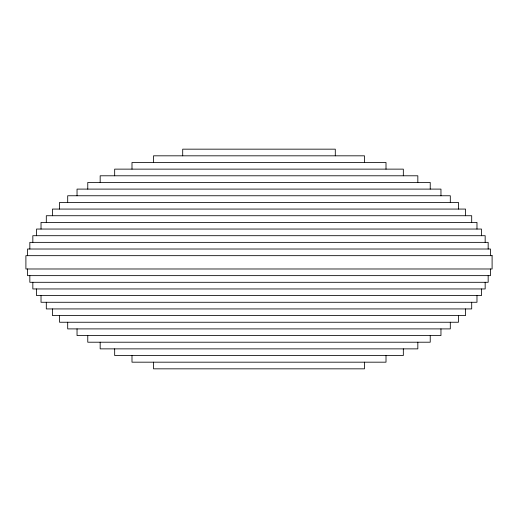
<?xml version="1.0" encoding="UTF-8"?>
<svg xmlns="http://www.w3.org/2000/svg" width="518" height="518" viewBox="0 0 518 518"><rect width="100%" height="100%" fill="white"/><g stroke="black" fill="none" stroke-linecap="round" stroke-linejoin="round"><path stroke-width="0.78" d="M490.468 255.672L490.468 249.016L27.532 249.016L27.532 255.672M490.468 268.984L490.468 275.641L27.532 275.641L27.532 268.984M488.163 249.016L488.163 242.359L29.837 242.359L29.837 249.016M488.163 275.641L488.163 282.297L29.837 282.297L29.837 275.641M485.165 242.359L485.165 235.703L32.835 235.703L32.835 242.359M485.165 282.297L485.165 288.953L32.835 288.953L32.835 282.297M481.449 235.703L481.449 229.047L36.551 229.047L36.551 235.703M481.449 288.953L481.449 295.61L36.551 295.61L36.551 288.953M476.974 229.047L476.974 222.39L41.026 222.39L41.026 229.047M476.974 295.61L476.974 302.272L41.026 302.272L41.026 295.61M471.697 222.39L471.697 215.728L46.303 215.728L46.303 222.39M471.697 302.272L471.697 308.929L46.303 308.929L46.303 302.272M465.546 215.728L465.546 209.071L52.454 209.071L52.454 215.728M465.546 308.929L465.546 315.585L52.454 315.585L52.454 308.929M458.449 209.071L458.449 202.415L59.551 202.415L59.551 209.071M458.449 315.585L458.449 322.241L59.551 322.241L59.551 315.585M450.304 202.415L450.304 195.759L67.696 195.759L67.696 202.415M450.304 322.241L450.304 328.898L67.696 328.898L67.696 322.241M440.96 195.759L440.96 189.102L77.04 189.102L77.04 195.759M440.96 328.898L440.96 335.554L77.04 335.554L77.04 328.898M430.231 189.102L430.231 182.446L87.769 182.446L87.769 189.102M430.231 335.554L430.231 342.21L87.769 342.21L87.769 335.554M417.832 182.459L417.832 175.79L100.168 175.79L100.168 182.459M417.832 342.21L417.832 348.867L100.168 348.867L100.168 342.21M403.328 175.79L403.328 169.133L114.672 169.133L114.672 175.79M403.328 348.867L403.328 355.523L114.672 355.523L114.672 348.867M386.007 169.133L386.007 162.477L131.993 162.477L131.993 169.133M386.007 355.523L386.007 362.179L131.993 362.179L131.993 355.523M364.484 162.477L364.484 155.821L153.516 155.821L153.516 162.477M364.484 362.179L364.484 368.835L153.516 368.835L153.516 362.179M335.295 155.821L335.295 149.165L182.705 149.165L182.705 155.821M492.1 255.672L25.9 255.672L25.9 268.984L492.1 268.984L492.1 255.672"/></g></svg>
